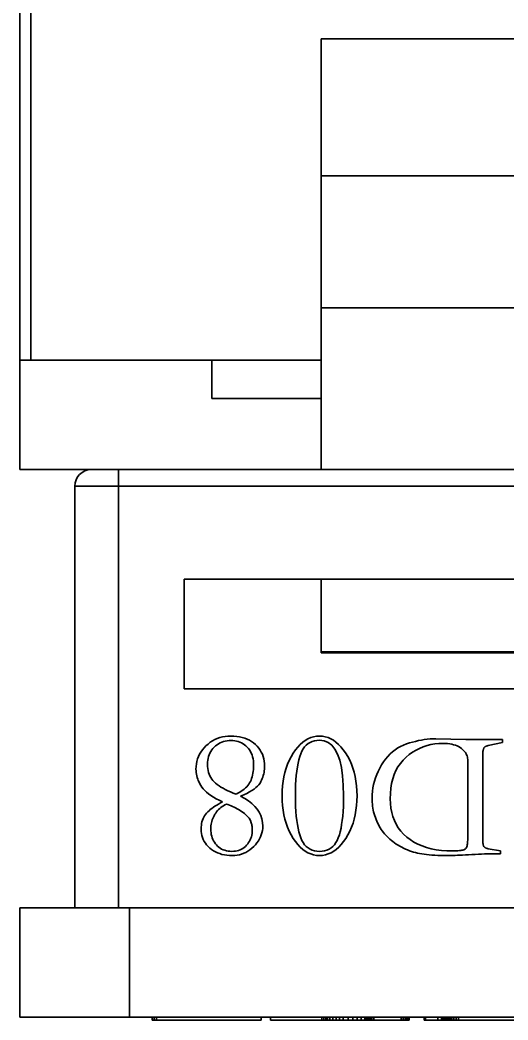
# Model space of a CAD drawing. Header units: millimetres. Extents: x -105 to 105, y -148 to 148.
# Drawn here: x -2.56 to 6.35, y 83.13 to 101.4 of the extents above; entities that cross this region are included whole.
import ezdxf

# ---------------------------------------------------------------- set-up
doc = ezdxf.new("R2010")
doc.units = ezdxf.units.MM
doc.layers.add('粗实线层', color=7, linetype='Continuous', lineweight=35)

msp = doc.modelspace()

# ---------------------------------------------------------------- linework, layer by layer
at = {"layer": '粗实线层', "color": 7, "lineweight": 35, "ltscale": 0.37}
for p, q in [((-2.562, 95.184), (-2.562, 110.984)), ((-2.362, 95.184), (-2.362, 110.984)), ((2.938, 101.05), (10.938, 101.05)), ((2.938, 101.05), (2.938, 98.55)), ((2.938, 98.55), (2.938, 96.137)), ((2.938, 98.55), (10.938, 98.55)), ((2.938, 96.137), (10.938, 96.137)), ((2.938, 96.137), (2.938, 93.184)), ((-2.562, 95.184), (-2.562, 93.184)), ((-2.362, 95.184), (-2.562, 95.184)), ((0.938, 95.184), (-2.362, 95.184)), ((0.938, 95.184), (2.938, 95.184)), ((0.938, 94.484), (0.938, 95.184)), ((0.938, 94.484), (2.938, 94.484)), ((-0.312, 93.184), (-2.562, 93.184)), ((-0.762, 93.184), (-1.262, 93.184)), ((-0.762, 92.884), (-0.762, 93.184)), ((14.638, 93.184), (-0.762, 93.184)), ((-0.762, 92.884), (-1.562, 92.884)), ((-1.562, 85.184), (-1.562, 92.884)), ((14.638, 92.884), (-0.762, 92.884)), ((-0.762, 85.184), (-0.762, 92.884)), ((0.438, 89.184), (0.438, 91.184)), ((0.438, 91.184), (13.438, 91.184)), ((2.938, 91.184), (2.938, 89.858)), ((2.938, 89.858), (10.938, 89.858)), ((2.938, 89.858), (2.938, 89.837)), ((2.938, 89.837), (10.938, 89.837)), ((13.438, 89.184), (0.438, 89.184)), ((0.871, 88.174), (0.91, 88.205)), ((0.91, 88.205), (0.951, 88.232)), ((0.951, 88.232), (0.994, 88.255)), ((0.994, 88.255), (1.038, 88.275)), ((1.038, 88.275), (1.085, 88.291)), ((1.085, 88.291), (1.133, 88.303)), ((1.122, 88.209), (1.092, 88.195)), ((1.153, 88.22), (1.122, 88.209)), ((1.133, 88.303), (1.183, 88.312)), ((1.186, 88.228), (1.153, 88.22)), ((1.183, 88.312), (1.234, 88.318)), ((1.22, 88.234), (1.186, 88.228)), ((1.255, 88.238), (1.22, 88.234)), ((1.234, 88.318), (1.288, 88.32)), ((1.291, 88.239), (1.255, 88.238)), ((1.288, 88.32), (1.343, 88.318)), ((1.326, 88.238), (1.291, 88.239)), ((1.36, 88.234), (1.326, 88.238)), ((1.343, 88.318), (1.396, 88.313)), ((1.392, 88.228), (1.36, 88.234)), ((1.423, 88.22), (1.392, 88.228)), ((1.396, 88.313), (1.446, 88.306)), ((1.454, 88.209), (1.423, 88.22)), ((1.446, 88.306), (1.495, 88.295)), ((1.482, 88.195), (1.454, 88.209)), ((1.495, 88.295), (1.541, 88.281)), ((1.541, 88.281), (1.585, 88.264)), ((1.585, 88.264), (1.626, 88.243)), ((1.626, 88.243), (1.665, 88.22)), ((1.665, 88.22), (1.702, 88.193)), ((2.554, 88.166), (2.6, 88.207)), ((2.6, 88.207), (2.647, 88.241)), ((2.647, 88.241), (2.696, 88.269)), ((2.696, 88.269), (2.747, 88.291)), ((2.733, 88.203), (2.697, 88.181)), ((2.772, 88.22), (2.733, 88.203)), ((2.747, 88.291), (2.798, 88.307)), ((2.814, 88.233), (2.772, 88.22)), ((2.798, 88.307), (2.852, 88.316)), ((2.859, 88.24), (2.814, 88.233)), ((2.852, 88.316), (2.907, 88.32)), ((2.907, 88.243), (2.859, 88.24)), ((2.907, 88.32), (2.96, 88.317)), ((2.99, 88.232), (2.907, 88.243)), ((2.96, 88.317), (3.012, 88.307)), ((3.065, 88.202), (2.99, 88.232)), ((3.012, 88.307), (3.062, 88.292)), ((3.062, 88.292), (3.112, 88.27)), ((3.131, 88.151), (3.065, 88.202)), ((3.112, 88.27), (3.16, 88.242)), ((3.16, 88.242), (3.207, 88.208)), ((3.207, 88.208), (3.253, 88.168)), ((4.548, 88.193), (4.603, 88.209)), ((4.603, 88.209), (4.658, 88.223)), ((4.658, 88.223), (4.712, 88.236)), ((4.712, 88.236), (4.766, 88.246)), ((4.766, 88.246), (4.82, 88.254)), ((4.82, 88.254), (4.874, 88.261)), ((4.874, 88.261), (4.927, 88.266)), ((4.927, 88.266), (4.98, 88.268)), ((4.98, 88.268), (5.032, 88.269)), ((5.032, 88.269), (5.575, 88.256)), ((5.575, 88.256), (6.246, 88.256)), ((6.246, 88.202), (5.984, 88.145)), ((6.246, 88.256), (6.246, 88.202)), ((0.717, 87.986), (0.74, 88.027)), ((0.74, 88.027), (0.768, 88.066)), ((0.768, 88.066), (0.799, 88.104)), ((0.799, 88.104), (0.833, 88.14)), ((0.833, 88.14), (0.871, 88.174)), ((0.922, 88.037), (0.906, 88.008)), ((0.94, 88.065), (0.922, 88.037)), ((0.961, 88.092), (0.94, 88.065)), ((0.984, 88.117), (0.961, 88.092)), ((1.009, 88.14), (0.984, 88.117)), ((1.036, 88.161), (1.009, 88.14)), ((1.063, 88.179), (1.036, 88.161)), ((1.092, 88.195), (1.063, 88.179)), ((1.51, 88.179), (1.482, 88.195)), ((1.537, 88.161), (1.51, 88.179)), ((1.562, 88.14), (1.537, 88.161)), ((1.586, 88.117), (1.562, 88.14)), ((1.608, 88.092), (1.586, 88.117)), ((1.628, 88.065), (1.608, 88.092)), ((1.646, 88.036), (1.628, 88.065)), ((1.661, 88.006), (1.646, 88.036)), ((1.702, 88.193), (1.737, 88.164)), ((1.737, 88.164), (1.769, 88.132)), ((1.769, 88.132), (1.797, 88.098)), ((1.797, 88.098), (1.822, 88.063)), ((1.822, 88.063), (1.844, 88.026)), ((1.844, 88.026), (1.863, 87.987)), ((2.426, 88.006), (2.467, 88.066)), ((2.467, 88.066), (2.51, 88.119)), ((2.51, 88.119), (2.554, 88.166)), ((2.584, 88.043), (2.563, 87.996)), ((2.607, 88.085), (2.584, 88.043)), ((2.634, 88.122), (2.607, 88.085)), ((2.664, 88.154), (2.634, 88.122)), ((2.697, 88.181), (2.664, 88.154)), ((3.188, 88.081), (3.131, 88.151)), ((3.236, 87.989), (3.188, 88.081)), ((3.253, 88.168), (3.297, 88.121)), ((3.297, 88.121), (3.341, 88.068)), ((3.341, 88.068), (3.383, 88.01)), ((4.196, 87.992), (4.24, 88.033)), ((4.24, 88.033), (4.286, 88.069)), ((4.286, 88.069), (4.335, 88.102)), ((4.335, 88.102), (4.385, 88.13)), ((4.385, 88.13), (4.438, 88.155)), ((4.438, 88.155), (4.492, 88.175)), ((4.492, 88.175), (4.548, 88.193)), ((4.607, 88.024), (4.546, 87.981)), ((4.67, 88.062), (4.607, 88.024)), ((4.735, 88.094), (4.67, 88.062)), ((4.801, 88.122), (4.735, 88.094)), ((4.87, 88.145), (4.801, 88.122)), ((4.94, 88.163), (4.87, 88.145)), ((5.012, 88.175), (4.94, 88.163)), ((5.087, 88.183), (5.012, 88.175)), ((5.163, 88.186), (5.087, 88.183)), ((5.205, 88.185), (5.163, 88.186)), ((5.246, 88.182), (5.205, 88.185)), ((5.284, 88.177), (5.246, 88.182)), ((5.321, 88.171), (5.284, 88.177)), ((5.355, 88.162), (5.321, 88.171)), ((5.387, 88.152), (5.355, 88.162)), ((5.418, 88.14), (5.387, 88.152)), ((5.446, 88.127), (5.418, 88.14)), ((5.472, 88.111), (5.446, 88.127)), ((5.496, 88.093), (5.472, 88.111)), ((5.518, 88.075), (5.496, 88.093)), ((5.538, 88.056), (5.518, 88.075)), ((5.555, 88.037), (5.538, 88.056)), ((5.57, 88.017), (5.555, 88.037)), ((5.583, 87.997), (5.57, 88.017)), ((5.889, 88.025), (5.888, 88.009)), ((5.89, 88.04), (5.889, 88.025)), ((5.892, 88.053), (5.89, 88.04)), ((5.895, 88.065), (5.892, 88.053)), ((5.898, 88.076), (5.895, 88.065)), ((5.901, 88.086), (5.898, 88.076)), ((5.904, 88.094), (5.901, 88.086)), ((5.909, 88.102), (5.904, 88.094)), ((5.913, 88.108), (5.909, 88.102)), ((5.919, 88.114), (5.913, 88.108)), ((5.925, 88.12), (5.919, 88.114)), ((5.931, 88.125), (5.925, 88.12)), ((5.938, 88.129), (5.931, 88.125)), ((5.946, 88.134), (5.938, 88.129)), ((5.955, 88.137), (5.946, 88.134)), ((5.964, 88.14), (5.955, 88.137)), ((5.974, 88.143), (5.964, 88.14)), ((5.984, 88.145), (5.974, 88.143)), ((0.658, 87.811), (0.667, 87.857)), ((0.667, 87.857), (0.68, 87.902)), ((0.68, 87.902), (0.696, 87.945)), ((0.696, 87.945), (0.717, 87.986)), ((0.863, 87.841), (0.862, 87.803)), ((0.867, 87.877), (0.863, 87.841)), ((0.873, 87.912), (0.867, 87.877)), ((0.881, 87.945), (0.873, 87.912)), ((0.893, 87.977), (0.881, 87.945)), ((0.906, 88.008), (0.893, 87.977)), ((1.674, 87.974), (1.661, 88.006)), ((1.685, 87.94), (1.674, 87.974)), ((1.693, 87.905), (1.685, 87.94)), ((1.699, 87.868), (1.693, 87.905)), ((1.702, 87.83), (1.699, 87.868)), ((1.863, 87.987), (1.878, 87.947)), ((1.878, 87.947), (1.889, 87.905)), ((1.889, 87.905), (1.898, 87.862)), ((1.898, 87.862), (1.903, 87.817)), ((2.322, 87.805), (2.353, 87.875)), ((2.353, 87.875), (2.387, 87.942)), ((2.387, 87.942), (2.426, 88.006)), ((2.529, 87.887), (2.514, 87.824)), ((2.545, 87.944), (2.529, 87.887)), ((2.563, 87.996), (2.545, 87.944)), ((3.276, 87.878), (3.236, 87.989)), ((3.306, 87.746), (3.276, 87.878)), ((3.383, 88.01), (3.422, 87.946)), ((3.422, 87.946), (3.458, 87.879)), ((3.458, 87.879), (3.489, 87.809)), ((4.04, 87.792), (4.076, 87.848)), ((4.076, 87.848), (4.114, 87.9)), ((4.114, 87.9), (4.154, 87.948)), ((4.154, 87.948), (4.196, 87.992)), ((4.432, 87.879), (4.383, 87.821)), ((4.487, 87.932), (4.432, 87.879)), ((4.546, 87.981), (4.487, 87.932)), ((5.593, 87.977), (5.583, 87.997)), ((5.602, 87.957), (5.593, 87.977)), ((5.607, 87.936), (5.602, 87.957)), ((5.611, 87.915), (5.607, 87.936)), ((5.612, 87.894), (5.611, 87.915)), ((5.612, 86.419), (5.612, 87.894)), ((5.888, 88.009), (5.887, 87.993)), ((5.887, 87.993), (5.887, 87.974)), ((5.887, 87.974), (5.887, 86.419)), ((0.651, 87.716), (0.653, 87.765)), ((0.652, 87.686), (0.651, 87.716)), ((0.654, 87.656), (0.652, 87.686)), ((0.653, 87.765), (0.658, 87.811)), ((0.659, 87.626), (0.654, 87.656)), ((0.862, 87.803), (0.863, 87.764)), ((0.863, 87.764), (0.867, 87.726)), ((0.867, 87.726), (0.873, 87.69)), ((0.873, 87.69), (0.881, 87.655)), ((0.881, 87.655), (0.893, 87.622)), ((1.692, 87.64), (1.697, 87.675)), ((1.697, 87.675), (1.7, 87.711)), ((1.7, 87.711), (1.703, 87.75)), ((1.703, 87.79), (1.702, 87.83)), ((1.703, 87.75), (1.703, 87.79)), ((1.894, 87.655), (1.888, 87.627)), ((1.898, 87.684), (1.894, 87.655)), ((1.902, 87.712), (1.898, 87.684)), ((1.904, 87.741), (1.902, 87.712)), ((1.903, 87.817), (1.904, 87.77)), ((1.904, 87.77), (1.904, 87.741)), ((2.255, 87.576), (2.274, 87.655)), ((2.274, 87.655), (2.296, 87.732)), ((2.296, 87.732), (2.322, 87.805)), ((2.491, 87.681), (2.483, 87.602)), ((2.502, 87.755), (2.491, 87.681)), ((2.514, 87.824), (2.502, 87.755)), ((3.328, 87.595), (3.306, 87.746)), ((3.489, 87.809), (3.516, 87.736)), ((3.516, 87.736), (3.539, 87.66)), ((3.539, 87.66), (3.557, 87.58)), ((3.951, 87.615), (3.977, 87.675)), ((3.977, 87.675), (4.007, 87.733)), ((4.007, 87.733), (4.04, 87.792)), ((4.302, 87.689), (4.27, 87.616)), ((4.339, 87.758), (4.302, 87.689)), ((4.383, 87.821), (4.339, 87.758)), ((0.665, 87.596), (0.659, 87.626)), ((0.673, 87.565), (0.665, 87.596)), ((0.682, 87.535), (0.673, 87.565)), ((0.693, 87.505), (0.682, 87.535)), ((0.707, 87.475), (0.693, 87.505)), ((0.721, 87.445), (0.707, 87.475)), ((0.893, 87.622), (0.906, 87.591)), ((0.906, 87.591), (0.922, 87.561)), ((0.922, 87.561), (0.94, 87.533)), ((0.94, 87.533), (0.961, 87.507)), ((0.961, 87.507), (0.984, 87.482)), ((0.984, 87.482), (1.01, 87.458)), ((1.63, 87.463), (1.644, 87.488)), ((1.644, 87.488), (1.656, 87.515)), ((1.656, 87.515), (1.667, 87.544)), ((1.667, 87.544), (1.677, 87.574)), ((1.677, 87.574), (1.685, 87.606)), ((1.685, 87.606), (1.692, 87.64)), ((1.837, 87.487), (1.822, 87.459)), ((1.85, 87.514), (1.837, 87.487)), ((1.862, 87.542), (1.85, 87.514)), ((1.872, 87.571), (1.862, 87.542)), ((1.88, 87.599), (1.872, 87.571)), ((1.888, 87.627), (1.88, 87.599)), ((2.231, 87.409), (2.241, 87.494)), ((2.241, 87.494), (2.255, 87.576)), ((2.476, 87.517), (2.471, 87.427)), ((2.483, 87.602), (2.476, 87.517)), ((3.341, 87.423), (3.328, 87.595)), ((3.557, 87.58), (3.572, 87.497)), ((3.572, 87.497), (3.582, 87.412)), ((3.893, 87.435), (3.909, 87.495)), ((3.909, 87.495), (3.928, 87.556)), ((3.928, 87.556), (3.951, 87.615)), ((4.244, 87.538), (4.223, 87.454)), ((4.27, 87.616), (4.244, 87.538)), ((0.738, 87.415), (0.721, 87.445)), ((0.758, 87.384), (0.738, 87.415)), ((0.782, 87.354), (0.758, 87.384)), ((0.81, 87.324), (0.782, 87.354)), ((0.843, 87.294), (0.81, 87.324)), ((0.88, 87.265), (0.843, 87.294)), ((1.01, 87.458), (1.039, 87.434)), ((1.039, 87.434), (1.072, 87.411)), ((1.072, 87.411), (1.107, 87.388)), ((1.107, 87.388), (1.146, 87.365)), ((1.146, 87.365), (1.187, 87.343)), ((1.187, 87.343), (1.232, 87.321)), ((1.232, 87.321), (1.28, 87.299)), ((1.28, 87.299), (1.331, 87.278)), ((1.418, 87.274), (1.449, 87.292)), ((1.449, 87.292), (1.479, 87.311)), ((1.479, 87.311), (1.506, 87.33)), ((1.506, 87.33), (1.532, 87.35)), ((1.532, 87.35), (1.555, 87.371)), ((1.555, 87.371), (1.577, 87.393)), ((1.577, 87.393), (1.596, 87.416)), ((1.627, 87.298), (1.578, 87.272)), ((1.596, 87.416), (1.614, 87.439)), ((1.614, 87.439), (1.63, 87.463)), ((1.671, 87.324), (1.627, 87.298)), ((1.711, 87.35), (1.671, 87.324)), ((1.746, 87.377), (1.711, 87.35)), ((1.776, 87.404), (1.746, 87.377)), ((1.801, 87.431), (1.776, 87.404)), ((1.822, 87.459), (1.801, 87.431)), ((2.223, 87.23), (2.225, 87.321)), ((2.225, 87.321), (2.231, 87.409)), ((2.469, 87.331), (2.468, 87.23)), ((2.471, 87.427), (2.469, 87.331)), ((3.346, 87.23), (3.341, 87.423)), ((3.582, 87.412), (3.589, 87.322)), ((3.589, 87.322), (3.591, 87.23)), ((3.867, 87.249), (3.872, 87.312)), ((3.872, 87.312), (3.881, 87.373)), ((3.881, 87.373), (3.893, 87.435)), ((4.209, 87.366), (4.2, 87.272)), ((4.223, 87.454), (4.209, 87.366)), ((0.922, 87.235), (0.88, 87.265)), ((0.968, 87.205), (0.922, 87.235)), ((1.019, 87.175), (0.968, 87.205)), ((1.074, 87.146), (1.019, 87.175)), ((1.133, 87.116), (1.074, 87.146)), ((1.097, 87.097), (1.133, 87.116)), ((1.331, 87.278), (1.385, 87.257)), ((1.385, 87.257), (1.418, 87.274)), ((1.524, 87.246), (1.465, 87.22)), ((1.465, 87.22), (1.542, 87.178)), ((1.578, 87.272), (1.524, 87.246)), ((1.542, 87.178), (1.611, 87.134)), ((1.611, 87.134), (1.672, 87.086)), ((2.225, 87.138), (2.223, 87.23)), ((2.231, 87.05), (2.225, 87.138)), ((2.468, 87.23), (2.469, 87.129)), ((2.469, 87.129), (2.471, 87.033)), ((3.342, 87.033), (3.345, 87.129)), ((3.345, 87.129), (3.346, 87.23)), ((3.589, 87.138), (3.582, 87.05)), ((3.591, 87.23), (3.589, 87.138)), ((3.865, 87.187), (3.867, 87.249)), ((3.866, 87.149), (3.865, 87.187)), ((3.868, 87.112), (3.866, 87.149)), ((3.871, 87.076), (3.868, 87.112)), ((4.2, 87.272), (4.197, 87.173)), ((4.197, 87.173), (4.2, 87.087)), ((0.845, 86.912), (0.866, 86.934)), ((0.866, 86.934), (0.889, 86.955)), ((0.889, 86.955), (0.913, 86.977)), ((0.913, 86.977), (0.94, 86.998)), ((0.94, 86.998), (0.968, 87.018)), ((0.968, 87.018), (0.997, 87.038)), ((0.997, 87.038), (1.029, 87.058)), ((1.028, 86.937), (1.011, 86.914)), ((1.046, 86.958), (1.028, 86.937)), ((1.029, 87.058), (1.062, 87.078)), ((1.065, 86.978), (1.046, 86.958)), ((1.062, 87.078), (1.097, 87.097)), ((1.086, 86.998), (1.065, 86.978)), ((1.107, 87.016), (1.086, 86.998)), ((1.13, 87.032), (1.107, 87.016)), ((1.155, 87.048), (1.13, 87.032)), ((1.18, 87.063), (1.155, 87.048)), ((1.207, 87.076), (1.18, 87.063)), ((1.235, 87.067), (1.207, 87.076)), ((1.263, 87.058), (1.235, 87.067)), ((1.291, 87.047), (1.263, 87.058)), ((1.319, 87.035), (1.291, 87.047)), ((1.347, 87.022), (1.319, 87.035)), ((1.374, 87.008), (1.347, 87.022)), ((1.402, 86.993), (1.374, 87.008)), ((1.429, 86.977), (1.402, 86.993)), ((1.457, 86.96), (1.429, 86.977)), ((1.484, 86.942), (1.457, 86.96)), ((1.51, 86.923), (1.484, 86.942)), ((1.534, 86.905), (1.51, 86.923)), ((1.672, 87.086), (1.725, 87.036)), ((1.725, 87.036), (1.77, 86.983)), ((1.77, 86.983), (1.806, 86.927)), ((1.806, 86.927), (1.834, 86.868)), ((2.241, 86.964), (2.231, 87.05)), ((2.255, 86.882), (2.241, 86.964)), ((2.471, 87.033), (2.476, 86.943)), ((2.476, 86.943), (2.483, 86.858)), ((3.331, 86.858), (3.337, 86.943)), ((3.337, 86.943), (3.342, 87.033)), ((3.572, 86.964), (3.558, 86.882)), ((3.582, 87.05), (3.572, 86.964)), ((3.875, 87.04), (3.871, 87.076)), ((3.881, 87.004), (3.875, 87.04)), ((3.887, 86.969), (3.881, 87.004)), ((3.895, 86.934), (3.887, 86.969)), ((3.904, 86.899), (3.895, 86.934)), ((4.2, 87.087), (4.209, 87.004)), ((4.209, 87.004), (4.224, 86.925)), ((4.224, 86.925), (4.246, 86.849)), ((0.754, 86.722), (0.761, 86.754)), ((0.761, 86.754), (0.77, 86.783)), ((0.77, 86.783), (0.781, 86.812)), ((0.781, 86.812), (0.794, 86.839)), ((0.794, 86.839), (0.809, 86.865)), ((0.809, 86.865), (0.826, 86.889)), ((0.826, 86.889), (0.845, 86.912)), ((0.941, 86.762), (0.934, 86.735)), ((0.949, 86.789), (0.941, 86.762)), ((0.958, 86.815), (0.949, 86.789)), ((0.969, 86.84), (0.958, 86.815)), ((0.982, 86.865), (0.969, 86.84)), ((0.996, 86.89), (0.982, 86.865)), ((1.011, 86.914), (0.996, 86.89)), ((1.556, 86.887), (1.534, 86.905)), ((1.575, 86.869), (1.556, 86.887)), ((1.593, 86.851), (1.575, 86.869)), ((1.609, 86.834), (1.593, 86.851)), ((1.622, 86.817), (1.609, 86.834)), ((1.633, 86.8), (1.622, 86.817)), ((1.643, 86.784), (1.633, 86.8)), ((1.65, 86.768), (1.643, 86.784)), ((1.655, 86.751), (1.65, 86.768)), ((1.661, 86.735), (1.655, 86.751)), ((1.834, 86.868), (1.855, 86.806)), ((1.855, 86.806), (1.867, 86.741)), ((1.867, 86.741), (1.871, 86.674)), ((2.274, 86.802), (2.255, 86.882)), ((2.296, 86.726), (2.274, 86.802)), ((2.483, 86.858), (2.491, 86.778)), ((2.491, 86.778), (2.502, 86.704)), ((3.311, 86.704), (3.322, 86.778)), ((3.322, 86.778), (3.331, 86.858)), ((3.54, 86.802), (3.518, 86.726)), ((3.558, 86.882), (3.54, 86.802)), ((3.914, 86.865), (3.904, 86.899)), ((3.926, 86.831), (3.914, 86.865)), ((3.938, 86.798), (3.926, 86.831)), ((3.952, 86.766), (3.938, 86.798)), ((3.966, 86.734), (3.952, 86.766)), ((4.246, 86.849), (4.273, 86.778)), ((4.273, 86.778), (4.306, 86.71)), ((0.745, 86.62), (0.746, 86.656)), ((0.746, 86.579), (0.745, 86.62)), ((0.746, 86.656), (0.749, 86.69)), ((0.751, 86.54), (0.746, 86.579)), ((0.749, 86.69), (0.754, 86.722)), ((0.923, 86.652), (0.922, 86.623)), ((0.922, 86.623), (0.923, 86.588)), ((0.925, 86.68), (0.923, 86.652)), ((0.923, 86.588), (0.926, 86.555)), ((0.929, 86.708), (0.925, 86.68)), ((0.934, 86.735), (0.929, 86.708)), ((1.665, 86.719), (1.661, 86.735)), ((1.669, 86.703), (1.665, 86.719)), ((1.672, 86.686), (1.669, 86.703)), ((1.675, 86.67), (1.672, 86.686)), ((1.677, 86.653), (1.675, 86.67)), ((1.676, 86.54), (1.679, 86.571)), ((1.679, 86.637), (1.677, 86.653)), ((1.68, 86.62), (1.679, 86.637)), ((1.679, 86.571), (1.68, 86.603)), ((1.68, 86.603), (1.68, 86.62)), ((1.864, 86.592), (1.856, 86.553)), ((1.869, 86.633), (1.864, 86.592)), ((1.871, 86.674), (1.869, 86.633)), ((2.322, 86.653), (2.296, 86.726)), ((2.353, 86.582), (2.322, 86.653)), ((2.387, 86.515), (2.353, 86.582)), ((2.502, 86.704), (2.514, 86.636)), ((2.514, 86.636), (2.529, 86.573)), ((2.529, 86.573), (2.545, 86.515)), ((3.269, 86.515), (3.285, 86.573)), ((3.285, 86.573), (3.299, 86.636)), ((3.299, 86.636), (3.311, 86.704)), ((3.461, 86.582), (3.426, 86.515)), ((3.491, 86.653), (3.461, 86.582)), ((3.518, 86.726), (3.491, 86.653)), ((3.982, 86.703), (3.966, 86.734)), ((3.998, 86.673), (3.982, 86.703)), ((4.016, 86.644), (3.998, 86.673)), ((4.034, 86.615), (4.016, 86.644)), ((4.053, 86.588), (4.034, 86.615)), ((4.074, 86.561), (4.053, 86.588)), ((4.095, 86.535), (4.074, 86.561)), ((4.306, 86.71), (4.345, 86.646)), ((4.345, 86.646), (4.39, 86.585)), ((4.39, 86.585), (4.442, 86.529)), ((0.759, 86.502), (0.751, 86.54)), ((0.77, 86.465), (0.759, 86.502)), ((0.784, 86.43), (0.77, 86.465)), ((0.801, 86.396), (0.784, 86.43)), ((0.822, 86.364), (0.801, 86.396)), ((0.926, 86.555), (0.931, 86.522)), ((0.931, 86.522), (0.939, 86.491)), ((0.939, 86.491), (0.948, 86.461)), ((0.948, 86.461), (0.959, 86.433)), ((0.959, 86.433), (0.972, 86.405)), ((0.972, 86.405), (0.988, 86.379)), ((0.988, 86.379), (1.005, 86.354)), ((1.596, 86.35), (1.613, 86.374)), ((1.613, 86.374), (1.629, 86.399)), ((1.629, 86.399), (1.642, 86.425)), ((1.642, 86.425), (1.654, 86.452)), ((1.654, 86.452), (1.663, 86.48)), ((1.663, 86.48), (1.67, 86.509)), ((1.67, 86.509), (1.676, 86.54)), ((1.79, 86.404), (1.765, 86.369)), ((1.811, 86.44), (1.79, 86.404)), ((1.829, 86.477), (1.811, 86.44)), ((1.844, 86.514), (1.829, 86.477)), ((1.856, 86.553), (1.844, 86.514)), ((2.426, 86.451), (2.387, 86.515)), ((2.467, 86.391), (2.426, 86.451)), ((2.51, 86.338), (2.467, 86.391)), ((2.545, 86.515), (2.563, 86.463)), ((2.563, 86.463), (2.584, 86.415)), ((2.584, 86.415), (2.607, 86.373)), ((3.206, 86.373), (3.23, 86.415)), ((3.23, 86.415), (3.25, 86.463)), ((3.25, 86.463), (3.269, 86.515)), ((3.346, 86.391), (3.304, 86.338)), ((3.388, 86.451), (3.346, 86.391)), ((3.426, 86.515), (3.388, 86.451)), ((4.117, 86.509), (4.095, 86.535)), ((4.141, 86.484), (4.117, 86.509)), ((4.166, 86.46), (4.141, 86.484)), ((4.192, 86.436), (4.166, 86.46)), ((4.219, 86.413), (4.192, 86.436)), ((4.248, 86.391), (4.219, 86.413)), ((4.277, 86.37), (4.248, 86.391)), ((4.442, 86.529), (4.499, 86.476)), ((4.499, 86.476), (4.562, 86.428)), ((4.562, 86.428), (4.629, 86.384)), ((4.629, 86.384), (4.701, 86.346)), ((5.61, 86.372), (5.611, 86.394)), ((5.611, 86.394), (5.612, 86.419)), ((5.887, 86.419), (5.887, 86.403)), ((5.887, 86.403), (5.888, 86.389)), ((5.888, 86.389), (5.889, 86.375)), ((5.889, 86.375), (5.89, 86.362)), ((0.845, 86.333), (0.822, 86.364)), ((0.872, 86.303), (0.845, 86.333)), ((0.902, 86.275), (0.872, 86.303)), ((0.935, 86.249), (0.902, 86.275)), ((0.969, 86.225), (0.935, 86.249)), ((1.005, 86.205), (0.969, 86.225)), ((1.005, 86.354), (1.024, 86.33)), ((1.044, 86.187), (1.005, 86.205)), ((1.024, 86.33), (1.046, 86.308)), ((1.046, 86.308), (1.069, 86.288)), ((1.069, 86.288), (1.093, 86.271)), ((1.093, 86.271), (1.119, 86.256)), ((1.119, 86.256), (1.146, 86.243)), ((1.146, 86.243), (1.176, 86.233)), ((1.176, 86.233), (1.206, 86.225)), ((1.206, 86.225), (1.239, 86.219)), ((1.239, 86.219), (1.272, 86.216)), ((1.272, 86.216), (1.308, 86.214)), ((1.308, 86.214), (1.34, 86.216)), ((1.34, 86.216), (1.371, 86.219)), ((1.371, 86.219), (1.401, 86.225)), ((1.401, 86.225), (1.43, 86.232)), ((1.43, 86.232), (1.457, 86.243)), ((1.457, 86.243), (1.483, 86.255)), ((1.483, 86.255), (1.508, 86.269)), ((1.508, 86.269), (1.532, 86.286)), ((1.563, 86.196), (1.524, 86.178)), ((1.532, 86.286), (1.555, 86.305)), ((1.555, 86.305), (1.576, 86.327)), ((1.6, 86.218), (1.563, 86.196)), ((1.576, 86.327), (1.596, 86.35)), ((1.636, 86.242), (1.6, 86.218)), ((1.671, 86.27), (1.636, 86.242)), ((1.705, 86.302), (1.671, 86.27)), ((1.737, 86.335), (1.705, 86.302)), ((1.765, 86.369), (1.737, 86.335)), ((2.554, 86.291), (2.51, 86.338)), ((2.6, 86.25), (2.554, 86.291)), ((2.647, 86.216), (2.6, 86.25)), ((2.607, 86.373), (2.634, 86.336)), ((2.634, 86.336), (2.664, 86.304)), ((2.696, 86.187), (2.647, 86.216)), ((2.664, 86.304), (2.697, 86.276)), ((2.697, 86.276), (2.733, 86.254)), ((2.733, 86.254), (2.772, 86.237)), ((2.772, 86.237), (2.814, 86.224)), ((2.814, 86.224), (2.859, 86.217)), ((2.859, 86.217), (2.907, 86.214)), ((2.907, 86.214), (2.955, 86.217)), ((2.955, 86.217), (3, 86.224)), ((3, 86.224), (3.042, 86.237)), ((3.042, 86.237), (3.081, 86.254)), ((3.081, 86.254), (3.117, 86.276)), ((3.117, 86.276), (3.15, 86.304)), ((3.166, 86.216), (3.117, 86.187)), ((3.15, 86.304), (3.179, 86.336)), ((3.213, 86.25), (3.166, 86.216)), ((3.179, 86.336), (3.206, 86.373)), ((3.259, 86.291), (3.213, 86.25)), ((3.304, 86.338), (3.259, 86.291)), ((4.308, 86.348), (4.277, 86.37)), ((4.34, 86.328), (4.308, 86.348)), ((4.373, 86.308), (4.34, 86.328)), ((4.407, 86.289), (4.373, 86.308)), ((4.442, 86.272), (4.407, 86.289)), ((4.477, 86.255), (4.442, 86.272)), ((4.512, 86.24), (4.477, 86.255)), ((4.548, 86.226), (4.512, 86.24)), ((4.584, 86.213), (4.548, 86.226)), ((4.621, 86.202), (4.584, 86.213)), ((4.658, 86.191), (4.621, 86.202)), ((4.696, 86.182), (4.658, 86.191)), ((4.701, 86.346), (4.778, 86.313)), ((4.778, 86.313), (4.859, 86.285)), ((4.859, 86.285), (4.946, 86.262)), ((4.946, 86.262), (5.036, 86.244)), ((5.036, 86.244), (5.132, 86.231)), ((5.132, 86.231), (5.232, 86.224)), ((5.232, 86.224), (5.337, 86.221)), ((5.337, 86.221), (5.372, 86.222)), ((5.372, 86.222), (5.404, 86.223)), ((5.404, 86.223), (5.434, 86.224)), ((5.434, 86.224), (5.46, 86.227)), ((5.46, 86.227), (5.485, 86.23)), ((5.485, 86.23), (5.506, 86.234)), ((5.506, 86.234), (5.525, 86.238)), ((5.525, 86.238), (5.541, 86.244)), ((5.541, 86.244), (5.554, 86.25)), ((5.554, 86.25), (5.565, 86.256)), ((5.565, 86.256), (5.574, 86.264)), ((5.574, 86.264), (5.582, 86.274)), ((5.582, 86.274), (5.589, 86.286)), ((5.589, 86.286), (5.595, 86.299)), ((5.595, 86.299), (5.6, 86.315)), ((5.6, 86.315), (5.604, 86.332)), ((5.604, 86.332), (5.608, 86.351)), ((5.608, 86.351), (5.61, 86.372)), ((5.89, 86.362), (5.892, 86.35)), ((5.892, 86.35), (5.894, 86.339)), ((5.894, 86.339), (5.897, 86.329)), ((5.897, 86.329), (5.9, 86.32)), ((5.9, 86.32), (5.903, 86.312)), ((5.903, 86.312), (5.907, 86.305)), ((5.907, 86.305), (5.911, 86.298)), ((5.911, 86.298), (5.916, 86.292)), ((5.916, 86.292), (5.922, 86.287)), ((5.922, 86.287), (5.929, 86.282)), ((5.929, 86.282), (5.936, 86.277)), ((5.936, 86.277), (5.944, 86.273)), ((5.944, 86.273), (5.953, 86.27)), ((5.953, 86.27), (5.963, 86.266)), ((5.963, 86.266), (5.973, 86.264)), ((5.973, 86.264), (5.984, 86.261)), ((5.984, 86.261), (6.212, 86.221)), ((6.212, 86.221), (6.212, 86.168)), ((1.084, 86.172), (1.044, 86.187)), ((1.126, 86.159), (1.084, 86.172)), ((1.17, 86.15), (1.126, 86.159)), ((1.216, 86.143), (1.17, 86.15)), ((1.264, 86.139), (1.216, 86.143)), ((1.314, 86.137), (1.264, 86.139)), ((1.359, 86.139), (1.314, 86.137)), ((1.402, 86.144), (1.359, 86.139)), ((1.444, 86.152), (1.402, 86.144)), ((1.485, 86.164), (1.444, 86.152)), ((1.524, 86.178), (1.485, 86.164)), ((2.747, 86.166), (2.696, 86.187)), ((2.798, 86.15), (2.747, 86.166)), ((2.852, 86.14), (2.798, 86.15)), ((2.907, 86.137), (2.852, 86.14)), ((2.962, 86.14), (2.907, 86.137)), ((3.015, 86.15), (2.962, 86.14)), ((3.067, 86.166), (3.015, 86.15)), ((3.117, 86.187), (3.067, 86.166)), ((4.734, 86.174), (4.696, 86.182)), ((4.773, 86.167), (4.734, 86.174)), ((4.816, 86.161), (4.773, 86.167)), ((4.861, 86.155), (4.816, 86.161)), ((4.909, 86.151), (4.861, 86.155)), ((4.959, 86.147), (4.909, 86.151)), ((5.012, 86.143), (4.959, 86.147)), ((5.069, 86.141), (5.012, 86.143)), ((5.127, 86.139), (5.069, 86.141)), ((5.189, 86.138), (5.127, 86.139)), ((5.253, 86.137), (5.189, 86.138)), ((5.281, 86.138), (5.253, 86.137)), ((5.311, 86.138), (5.281, 86.138)), ((5.346, 86.139), (5.311, 86.138)), ((5.384, 86.14), (5.346, 86.139)), ((5.426, 86.142), (5.384, 86.14)), ((5.471, 86.144), (5.426, 86.142)), ((5.52, 86.146), (5.471, 86.144)), ((5.573, 86.149), (5.52, 86.146)), ((5.629, 86.152), (5.573, 86.149)), ((5.689, 86.156), (5.629, 86.152)), ((5.75, 86.159), (5.689, 86.156)), ((5.809, 86.162), (5.75, 86.159)), ((5.866, 86.165), (5.809, 86.162)), ((5.921, 86.167), (5.866, 86.165)), ((5.974, 86.168), (5.921, 86.167)), ((6.025, 86.169), (5.974, 86.168)), ((6.075, 86.169), (6.025, 86.169)), ((6.122, 86.169), (6.075, 86.169)), ((6.168, 86.169), (6.122, 86.169)), ((6.212, 86.168), (6.168, 86.169)), ((-2.562, 83.184), (-2.562, 85.184)), ((-0.562, 85.184), (-2.562, 85.184)), ((14.438, 85.184), (-0.562, 85.184)), ((-0.562, 83.184), (-0.562, 85.184)), ((-0.562, 83.184), (-2.562, 83.184)), ((14.438, 83.184), (-0.562, 83.184)), ((-0.146, 83.184), (-0.146, 83.134)), ((-0.146, 83.134), (-0.115, 83.134)), ((-0.115, 83.184), (-0.115, 83.134)), ((-0.115, 83.134), (-0.069, 83.134)), ((-0.069, 83.184), (-0.069, 83.134)), ((-0.069, 83.134), (-0.001, 83.134)), ((-0.001, 83.134), (0.089, 83.134)), ((0.089, 83.134), (0.201, 83.134)), ((0.201, 83.134), (0.335, 83.134)), ((0.335, 83.134), (0.491, 83.134)), ((0.491, 83.134), (0.669, 83.134)), ((0.669, 83.134), (0.87, 83.134)), ((0.87, 83.134), (1.092, 83.134)), ((1.092, 83.134), (1.337, 83.134)), ((1.337, 83.134), (1.403, 83.134)), ((1.403, 83.134), (1.466, 83.134)), ((1.466, 83.134), (1.525, 83.134)), ((1.525, 83.134), (1.581, 83.134)), ((1.581, 83.134), (1.633, 83.134)), ((1.633, 83.134), (1.682, 83.134)), ((1.682, 83.134), (1.728, 83.134)), ((1.728, 83.134), (1.77, 83.134)), ((1.77, 83.134), (1.808, 83.134)), ((1.808, 83.134), (1.843, 83.134)), ((1.843, 83.184), (1.843, 83.134)), ((2.009, 83.184), (2.009, 83.134)), ((2.009, 83.134), (2.06, 83.134)), ((2.06, 83.134), (2.111, 83.134)), ((2.111, 83.134), (2.163, 83.134)), ((2.163, 83.134), (2.215, 83.134)), ((2.215, 83.134), (2.267, 83.134)), ((2.267, 83.134), (2.319, 83.134)), ((2.319, 83.134), (2.371, 83.134)), ((2.371, 83.134), (2.424, 83.134)), ((2.424, 83.134), (2.477, 83.134)), ((2.477, 83.134), (2.53, 83.134)), ((2.53, 83.134), (2.604, 83.134)), ((2.604, 83.134), (2.673, 83.134)), ((2.673, 83.134), (2.738, 83.134)), ((2.738, 83.134), (2.797, 83.134)), ((2.797, 83.134), (2.852, 83.134)), ((2.852, 83.134), (2.901, 83.134)), ((2.901, 83.134), (2.946, 83.134)), ((2.946, 83.184), (2.946, 83.134)), ((2.946, 83.134), (2.986, 83.134)), ((2.986, 83.184), (2.986, 83.134)), ((2.986, 83.134), (3.021, 83.134)), ((3.021, 83.184), (3.021, 83.134)), ((3.021, 83.134), (3.052, 83.134)), ((3.052, 83.184), (3.052, 83.134)), ((3.052, 83.134), (3.092, 83.134)), ((3.092, 83.184), (3.092, 83.134)), ((3.092, 83.134), (3.148, 83.134)), ((3.148, 83.184), (3.148, 83.134)), ((3.148, 83.134), (3.209, 83.134)), ((3.209, 83.184), (3.209, 83.134)), ((3.209, 83.134), (3.273, 83.134)), ((3.273, 83.184), (3.273, 83.134)), ((3.273, 83.134), (3.341, 83.134)), ((3.341, 83.184), (3.341, 83.134)), ((3.341, 83.134), (3.432, 83.134)), ((3.432, 83.184), (3.432, 83.134)), ((3.432, 83.134), (3.517, 83.134)), ((3.517, 83.184), (3.517, 83.134)), ((3.517, 83.134), (3.596, 83.134)), ((3.596, 83.184), (3.596, 83.134)), ((3.596, 83.134), (3.669, 83.134)), ((3.669, 83.184), (3.669, 83.134)), ((3.669, 83.134), (3.736, 83.134)), ((3.736, 83.184), (3.736, 83.134)), ((3.736, 83.134), (3.754, 83.134)), ((3.754, 83.184), (3.754, 83.134)), ((3.754, 83.134), (3.775, 83.134)), ((3.775, 83.184), (3.775, 83.134)), ((3.775, 83.134), (3.8, 83.134)), ((3.8, 83.184), (3.8, 83.134)), ((3.8, 83.134), (3.829, 83.134)), ((3.829, 83.184), (3.829, 83.134)), ((3.829, 83.134), (3.862, 83.134)), ((3.862, 83.184), (3.862, 83.134)), ((3.862, 83.134), (3.899, 83.134)), ((3.899, 83.184), (3.899, 83.134)), ((3.899, 83.134), (3.941, 83.134)), ((3.941, 83.134), (3.986, 83.134)), ((3.986, 83.134), (4.036, 83.134)), ((4.036, 83.134), (4.09, 83.134)), ((4.09, 83.134), (4.148, 83.134)), ((4.148, 83.134), (4.207, 83.134)), ((4.207, 83.134), (4.261, 83.134)), ((4.261, 83.134), (4.311, 83.134)), ((4.311, 83.134), (4.357, 83.134)), ((4.357, 83.134), (4.398, 83.134)), ((4.398, 83.184), (4.398, 83.134)), ((4.398, 83.134), (4.436, 83.134)), ((4.436, 83.184), (4.436, 83.134)), ((4.436, 83.134), (4.47, 83.134)), ((4.47, 83.184), (4.47, 83.134)), ((4.47, 83.134), (4.499, 83.134)), ((4.499, 83.184), (4.499, 83.134)), ((4.499, 83.134), (4.525, 83.134)), ((4.525, 83.184), (4.525, 83.134)), ((4.525, 83.134), (4.546, 83.134)), ((4.546, 83.184), (4.546, 83.134)), ((4.82, 83.184), (4.82, 83.134)), ((4.82, 83.134), (4.84, 83.134)), ((4.84, 83.184), (4.84, 83.134)), ((4.84, 83.134), (5.067, 83.134)), ((5.067, 83.184), (5.067, 83.134)), ((5.067, 83.134), (5.133, 83.134)), ((5.133, 83.184), (5.133, 83.134)), ((5.138, 83.184), (5.138, 83.134)), ((5.138, 83.134), (5.147, 83.134)), ((5.147, 83.184), (5.147, 83.134)), ((5.147, 83.134), (5.157, 83.134)), ((5.157, 83.184), (5.157, 83.134)), ((5.157, 83.134), (5.17, 83.134)), ((5.17, 83.184), (5.17, 83.134)), ((5.17, 83.134), (5.183, 83.134)), ((5.183, 83.184), (5.183, 83.134)), ((5.183, 83.134), (5.199, 83.134)), ((5.199, 83.184), (5.199, 83.134)), ((5.199, 83.134), (5.217, 83.134)), ((5.217, 83.184), (5.217, 83.134)), ((5.217, 83.134), (5.238, 83.134)), ((5.238, 83.184), (5.238, 83.134)), ((5.238, 83.134), (5.264, 83.134)), ((5.264, 83.184), (5.264, 83.134)), ((5.264, 83.134), (5.293, 83.134)), ((5.293, 83.184), (5.293, 83.134)), ((5.293, 83.134), (5.325, 83.134)), ((5.325, 83.184), (5.325, 83.134)), ((5.325, 83.134), (5.361, 83.134)), ((5.361, 83.184), (5.361, 83.134)), ((5.361, 83.134), (5.401, 83.134)), ((5.401, 83.184), (5.401, 83.134)), ((5.401, 83.134), (5.445, 83.134)), ((5.445, 83.184), (5.445, 83.134)), ((5.445, 83.134), (5.492, 83.134)), ((5.492, 83.134), (5.542, 83.134)), ((5.542, 83.134), (6.921, 83.134))]:
    msp.add_line(p, q, dxfattribs=at)
msp.add_arc((-1.262, 92.884), 0.3, 90, 180, dxfattribs=at)

doc.saveas('drawing.dxf')
